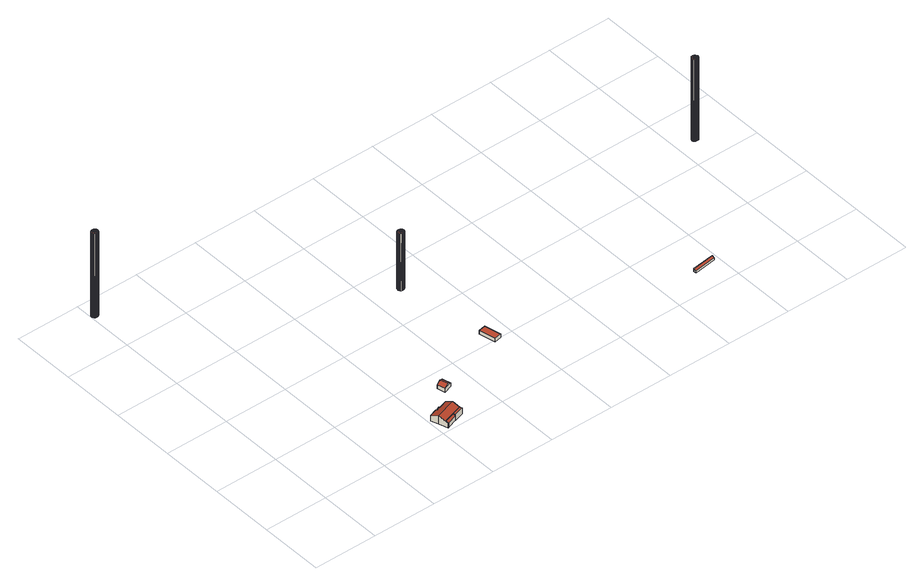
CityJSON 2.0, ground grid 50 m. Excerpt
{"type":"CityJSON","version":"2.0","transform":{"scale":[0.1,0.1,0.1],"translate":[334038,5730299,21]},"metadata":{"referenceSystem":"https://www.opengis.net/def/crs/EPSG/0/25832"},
"CityObjects":{
"building1":{"type":"Building","attributes":{"Geometrietyp2DReferenz":"1000","Gemeindeschluessel":"05170012","function":"51002_1251","roofType":"1000","measuredHeight":71.45},"geometry":[{"type":"Solid","lod":"2","boundaries":[[[[0,1,2]],[[1,3,2]],[[4,5,0]],[[5,1,0]],[[6,7,4]],[[7,5,4]],[[8,9,6]],[[9,7,6]],[[10,11,8]],[[11,9,8]],[[12,13,10]],[[13,11,10]],[[14,15,12]],[[15,13,12]],[[16,17,14]],[[17,15,14]],[[18,19,16]],[[19,17,16]],[[20,21,18]],[[21,19,18]],[[22,23,20]],[[23,21,20]],[[24,25,22]],[[26,27,28]],[[25,23,22]],[[28,29,24]],[[29,25,24]],[[27,29,28]],[[30,31,26]],[[31,27,26]],[[32,33,30]],[[33,31,30]],[[34,35,32]],[[35,33,32]],[[36,37,34]],[[37,35,34]],[[38,39,36]],[[39,37,36]],[[2,3,38]],[[3,39,38]],[[3,1,39]],[[1,5,39]],[[5,7,39]],[[7,9,39]],[[9,11,39]],[[11,13,39]],[[13,15,39]],[[15,17,39]],[[17,19,39]],[[19,21,39]],[[21,23,39]],[[23,25,39]],[[25,29,39]],[[29,27,39]],[[27,31,39]],[[31,33,39]],[[33,35,39]],[[35,37,39]],[[0,2,4]],[[2,38,4]],[[38,36,4]],[[36,34,4]],[[34,32,4]],[[32,30,4]],[[30,26,4]],[[26,28,4]],[[28,24,4]],[[24,22,4]],[[22,20,4]],[[20,18,4]],[[18,16,4]],[[16,14,4]],[[14,12,4]],[[12,10,4]],[[10,8,4]],[[8,6,4]]]],"semantics":{"surfaces":[{"type":"WallSurface"},{"type":"GroundSurface"},{"type":"RoofSurface"}],"values":[[0,0,0,0,0,0,0,0,0,0,0,0,0,0,0,0,0,0,0,0,0,0,0,0,0,0,0,0,0,0,0,0,0,0,0,0,0,0,0,0,1,1,1,1,1,1,1,1,1,1,1,1,1,1,1,1,1,1,2,2,2,2,2,2,2,2,2,2,2,2,2,2,2,2,2,2]]}}]},
"building2":{"type":"Building","attributes":{"Gemeindeschluessel":"05170012","Geometrietyp2DReferenz":"3000","function":"31001_1120"},"address":[{"country":"Germany","locality":"Hamminkeln","thoroughfareNumber":"6","thoroughfareName":"Strauchheide"}],"children":["building2-1","building2-2","building2-3","building2-4"]},
"building2-1":{"type":"BuildingPart","attributes":{"roofType":"3100","measuredHeight":7.07},"parents":["building2"],"geometry":[{"type":"MultiSurface","lod":"2","boundaries":[[[40,41,42,43]],[[44,45,41,40]],[[46,47,45,44]],[[48,49,47,46]],[[50,51,52,53]],[[54,55,51,50]],[[56,57,55,54]],[[58,59,57,56]],[[60,61,59,58]],[[56,54,50,53,62,63,48,46,44,58]],[[40,43,64,65,60,58,44]],[[66,42,41,45,47,49,67,68,52,51,55,57,59,61,69]],[[70,71,66,69]],[[65,64,72,73]],[[73,72,71,70]],[[71,74,42,66]],[[64,43,75,72]],[[72,75,74,71]],[[63,76,77,48]],[[77,76,67,49]],[[63,62,78,76]],[[76,78,68,67]],[[62,53,79,78]],[[78,79,52,68]],[[65,69,61,60]]],"semantics":{"surfaces":[{"type":"WallSurface"},{"type":"RoofSurface"},{"type":"GroundSurface"},{"type":"ClosureSurface"}],"values":[0,0,0,0,0,0,0,0,0,1,1,2,0,0,3,0,0,3,0,3,0,3,0,3,3]}}]},
"building2-2":{"type":"BuildingPart","attributes":{"roofType":"1000","measuredHeight":4.88},"parents":["building2"],"geometry":[{"type":"MultiSurface","lod":"2","boundaries":[[[80,81,61,60]],[[82,83,81,80]],[[80,60,65,82]],[[61,81,83,69]],[[60,61,69,65]],[[84,70,69,83]],[[82,65,73,85]],[[85,73,70,84]]],"semantics":{"surfaces":[{"type":"WallSurface"},{"type":"RoofSurface"},{"type":"GroundSurface"},{"type":"ClosureSurface"}],"values":[0,0,1,2,3,0,0,3]}}]},
"building2-3":{"type":"BuildingPart","attributes":{"roofType":"2100","measuredHeight":4.69},"address":[{"country":"Germany","locality":"Hamminkeln","thoroughfareNumber":"6","thoroughfareName":"Strauchheide"}],"parents":["building2"],"geometry":[{"type":"Solid","lod":"2","boundaries":[[[[75,74,84,85]],[[73,72,75,85]],[[71,70,84,74]],[[75,72,71,74]],[[72,73,70,71]],[[73,85,84,70]]]],"semantics":{"surfaces":[{"type":"WallSurface"},{"type":"RoofSurface"},{"type":"GroundSurface"},{"type":"ClosureSurface"}],"values":[[0,1,2,3,3,3]]}}]},
"building2-4":{"type":"BuildingPart","attributes":{"roofType":"1000","measuredHeight":3.79},"address":[{"country":"Germany","locality":"Hamminkeln","thoroughfareNumber":"6","thoroughfareName":"Strauchheide"}],"parents":["building2"],"geometry":[{"type":"Solid","lod":"2","boundaries":[[[[79,52,49,77]],[[76,78,79,77]],[[68,67,49,52]],[[79,78,68,52]],[[78,76,67,68]],[[76,77,49,67]]]],"semantics":{"surfaces":[{"type":"WallSurface"},{"type":"RoofSurface"},{"type":"GroundSurface"},{"type":"ClosureSurface"}],"values":[[0,1,2,3,3,3]]}}]},
"building3":{"type":"Building","attributes":{"Geometrietyp2DReferenz":"3000","Gemeindeschluessel":"05170012","function":"31001_1000","roofType":"3100","measuredHeight":5.02},"address":[{"country":"Germany","locality":"Hamminkeln","thoroughfareNumber":"6","thoroughfareName":"Strauchheide"}],"geometry":[{"type":"Solid","lod":"2","boundaries":[[[[86,87,88,89]],[[90,91,87,86]],[[92,93,91,90]],[[89,88,93,92]],[[86,94,90]],[[92,95,89]],[[89,95,94,86]],[[90,94,95,92]],[[87,91,93,88]]]],"semantics":{"surfaces":[{"type":"WallSurface"},{"type":"RoofSurface"},{"type":"GroundSurface"}],"values":[[0,0,0,0,0,0,1,1,2]]}}]},
"building4":{"type":"Building","attributes":{"Geometrietyp2DReferenz":"3000","Gemeindeschluessel":"05170012","function":"31001_1313","roofType":"1000","measuredHeight":2.88},"address":[{"country":"Germany","locality":"Hamminkeln","thoroughfareNumber":"6","thoroughfareName":"Strauchheide"}],"geometry":[{"type":"Solid","lod":"2","boundaries":[[[[96,97,98,99]],[[100,101,97,96]],[[102,103,101,100]],[[99,98,103,102]],[[100,96,99,102]],[[97,101,103,98]]]],"semantics":{"surfaces":[{"type":"WallSurface"},{"type":"RoofSurface"},{"type":"GroundSurface"}],"values":[[0,0,0,0,1,2]]}}]},
"building5":{"type":"Building","attributes":{"Geometrietyp2DReferenz":"1000","Gemeindeschluessel":"05170012","function":"51002_1251","roofType":"1000","measuredHeight":48.54},"geometry":[{"type":"Solid","lod":"2","boundaries":[[[[104,105,106]],[[105,107,106]],[[108,109,104]],[[109,105,104]],[[110,111,108]],[[111,109,108]],[[112,113,110]],[[113,111,110]],[[114,115,112]],[[115,113,112]],[[116,117,114]],[[117,115,114]],[[118,119,116]],[[119,117,116]],[[120,121,118]],[[121,119,118]],[[122,123,120]],[[123,121,120]],[[124,125,122]],[[125,123,122]],[[126,127,124]],[[127,125,124]],[[128,129,126]],[[129,127,126]],[[130,131,128]],[[131,129,128]],[[132,133,130]],[[133,131,130]],[[134,135,132]],[[135,133,132]],[[136,137,134]],[[137,135,134]],[[138,139,136]],[[139,137,136]],[[140,141,138]],[[141,139,138]],[[142,143,140]],[[143,141,140]],[[106,107,142]],[[107,143,142]],[[127,129,125]],[[129,131,125]],[[131,133,125]],[[133,135,125]],[[135,137,125]],[[137,139,125]],[[139,141,125]],[[141,143,125]],[[143,107,125]],[[107,105,125]],[[105,109,125]],[[109,111,125]],[[111,113,125]],[[113,115,125]],[[115,117,125]],[[117,119,125]],[[119,121,125]],[[121,123,125]],[[120,118,130]],[[118,116,130]],[[116,114,130]],[[114,112,130]],[[112,110,130]],[[110,108,130]],[[108,104,130]],[[104,106,130]],[[106,142,130]],[[142,140,130]],[[140,138,130]],[[138,136,130]],[[136,134,130]],[[134,132,130]],[[128,126,130]],[[126,124,130]],[[124,122,130]],[[122,120,130]]]],"semantics":{"surfaces":[{"type":"WallSurface"},{"type":"GroundSurface"},{"type":"RoofSurface"}],"values":[[0,0,0,0,0,0,0,0,0,0,0,0,0,0,0,0,0,0,0,0,0,0,0,0,0,0,0,0,0,0,0,0,0,0,0,0,0,0,0,0,1,1,1,1,1,1,1,1,1,1,1,1,1,1,1,1,1,1,2,2,2,2,2,2,2,2,2,2,2,2,2,2,2,2,2,2]]}}]},
"building6":{"type":"Building","attributes":{"Geometrietyp2DReferenz":"3000","Gemeindeschluessel":"05170012","function":"51009_1610","roofType":"2100","measuredHeight":2.37},"geometry":[{"type":"Solid","lod":"2","boundaries":[[[[144,145,146,147]],[[148,149,145,144]],[[150,151,149,148]],[[147,146,151,150]],[[148,144,147,150]],[[145,149,151,146]]]],"semantics":{"surfaces":[{"type":"WallSurface"},{"type":"RoofSurface"},{"type":"GroundSurface"}],"values":[[0,0,0,0,1,2]]}}]},
"building7":{"type":"Building","attributes":{"Geometrietyp2DReferenz":"1000","Gemeindeschluessel":"05170012","function":"51002_1251","roofType":"1000","measuredHeight":69.33},"geometry":[{"type":"Solid","lod":"2","boundaries":[[[[152,153,154]],[[153,155,154]],[[156,157,152]],[[157,153,152]],[[158,159,156]],[[159,157,156]],[[160,161,158]],[[161,159,158]],[[162,163,160]],[[163,161,160]],[[164,165,162]],[[165,163,162]],[[166,167,164]],[[167,165,164]],[[168,169,166]],[[169,167,166]],[[170,171,168]],[[171,169,168]],[[172,173,170]],[[173,171,170]],[[174,175,172]],[[175,173,172]],[[176,177,174]],[[177,175,174]],[[178,179,176]],[[179,177,176]],[[180,181,178]],[[181,179,178]],[[182,183,180]],[[183,181,180]],[[184,185,182]],[[185,183,182]],[[186,187,184]],[[187,185,184]],[[188,189,190]],[[190,189,186]],[[189,187,186]],[[191,188,190]],[[154,155,191]],[[155,188,191]],[[155,153,188]],[[153,157,188]],[[157,159,188]],[[159,161,188]],[[161,163,188]],[[163,165,188]],[[165,167,188]],[[167,169,188]],[[169,171,188]],[[171,173,188]],[[173,175,188]],[[175,177,188]],[[177,179,188]],[[179,181,188]],[[181,183,188]],[[183,185,188]],[[185,187,188]],[[187,189,188]],[[152,154,156]],[[154,191,156]],[[191,190,156]],[[190,186,156]],[[186,184,156]],[[184,182,156]],[[182,180,156]],[[180,178,156]],[[178,176,156]],[[176,174,156]],[[174,172,156]],[[172,170,156]],[[170,168,156]],[[168,166,156]],[[166,164,156]],[[164,162,156]],[[162,160,156]],[[160,158,156]]]],"semantics":{"surfaces":[{"type":"WallSurface"},{"type":"GroundSurface"},{"type":"RoofSurface"}],"values":[[0,0,0,0,0,0,0,0,0,0,0,0,0,0,0,0,0,0,0,0,0,0,0,0,0,0,0,0,0,0,0,0,0,0,0,0,0,0,0,0,1,1,1,1,1,1,1,1,1,1,1,1,1,1,1,1,1,1,2,2,2,2,2,2,2,2,2,2,2,2,2,2,2,2,2,2]]}}]}
},
"vertices":[
[49,2369,728],[49,2369,14],[44,2375,728],[44,2375,14],[51,2361,728],[51,2361,14],[51,2353,728],[51,2353,14],[49,2346,728],[49,2346,14],[44,2340,728],[44,2340,14],[38,2335,728],[38,2335,14],[30,2333,728],[30,2333,14],[22,2333,728],[22,2333,14],[15,2335,728],[15,2335,14],[9,2340,728],[9,2340,14],[4,2346,728],[4,2346,14],[2,2353,728],[2,2353,14],[4,2369,728],[4,2369,14],[2,2361,728],[2,2361,14],[9,2375,728],[9,2375,14],[15,2380,728],[15,2380,14],[22,2382,728],[22,2382,14],[30,2382,728],[30,2382,14],[38,2380,728],[38,2380,14],
[1049,8,62],[1049,8,22],[1054,9,22],[1054,9,62],[1028,78,93],[1028,78,22],[1009,138,67],[1009,138,22],[1071,158,66],[1071,158,22],[1105,169,66],[1105,169,22],[1101,167,22],[1101,167,66],[1108,159,71],[1108,159,22],[1174,180,71],[1174,180,22],[1190,129,93],[1190,129,22],[1206,79,71],[1206,79,22],[1104,158,71],[1074,148,71],[1048,30,71],[1132,56,71],[1048,30,22],[1074,148,22],[1104,158,22],[1132,56,22],[1132,56,23],[1048,30,23],[1048,30,70],[1132,56,70],[1054,9,23],[1054,9,57],[1074,148,60],[1071,158,60],[1104,158,60],[1101,167,60],
[1212,59,71],[1212,59,22],[1138,36,71],[1138,36,22],[1138,36,23],[1138,36,57],
[1262,373,38],[1262,373,7],[1278,308,7],[1278,308,38],[1324,394,38],[1324,394,7],[1341,329,38],[1341,329,7],[1293,383,57],[1310,319,57],
[1867,612,52],[1867,612,23],[1811,603,23],[1811,603,52],[1895,485,52],[1895,485,23],[1839,475,52],[1839,475,23],
[1700,1264,504],[1700,1264,19],[1707,1259,504],[1707,1259,19],[1696,1270,504],[1696,1270,19],[1693,1278,504],[1693,1278,19],[1693,1285,504],[1693,1285,19],[1696,1293,504],[1696,1293,19],[1700,1299,504],[1700,1299,19],[1707,1304,504],[1707,1304,19],[1714,1306,504],[1714,1306,19],[1722,1306,504],[1722,1306,19],[1730,1304,504],[1730,1304,19],[1736,1299,504],[1736,1299,19],[1740,1293,504],[1740,1293,19],[1743,1285,504],[1743,1285,19],[1743,1278,504],[1743,1278,19],[1740,1270,504],[1740,1270,19],[1736,1264,504],[1736,1264,19],[1730,1259,504],[1730,1259,19],[1722,1257,504],[1722,1257,19],[1714,1257,504],[1714,1257,19],
[3455,184,45],[3455,184,28],[3452,205,28],[3452,205,52],[3280,159,45],[3280,159,28],[3278,180,52],[3278,180,28],
[4160,1205,721],[4160,1205,28],[4155,1211,721],[4155,1211,28],[4162,1197,721],[4162,1197,28],[4162,1190,721],[4162,1190,28],[4160,1182,721],[4160,1182,28],[4155,1176,721],[4155,1176,28],[4149,1171,721],[4149,1171,28],[4141,1169,721],[4141,1169,28],[4134,1169,721],[4134,1169,28],[4126,1171,721],[4126,1171,28],[4120,1176,721],[4120,1176,28],[4115,1182,721],[4115,1182,28],[4113,1190,721],[4113,1190,28],[4113,1197,721],[4113,1197,28],[4115,1205,721],[4115,1205,28],[4120,1211,721],[4120,1211,28],[4126,1216,721],[4126,1216,28],[4134,1218,721],[4134,1218,28],[4149,1216,28],[4141,1218,28],[4141,1218,721],[4149,1216,721]
]}
